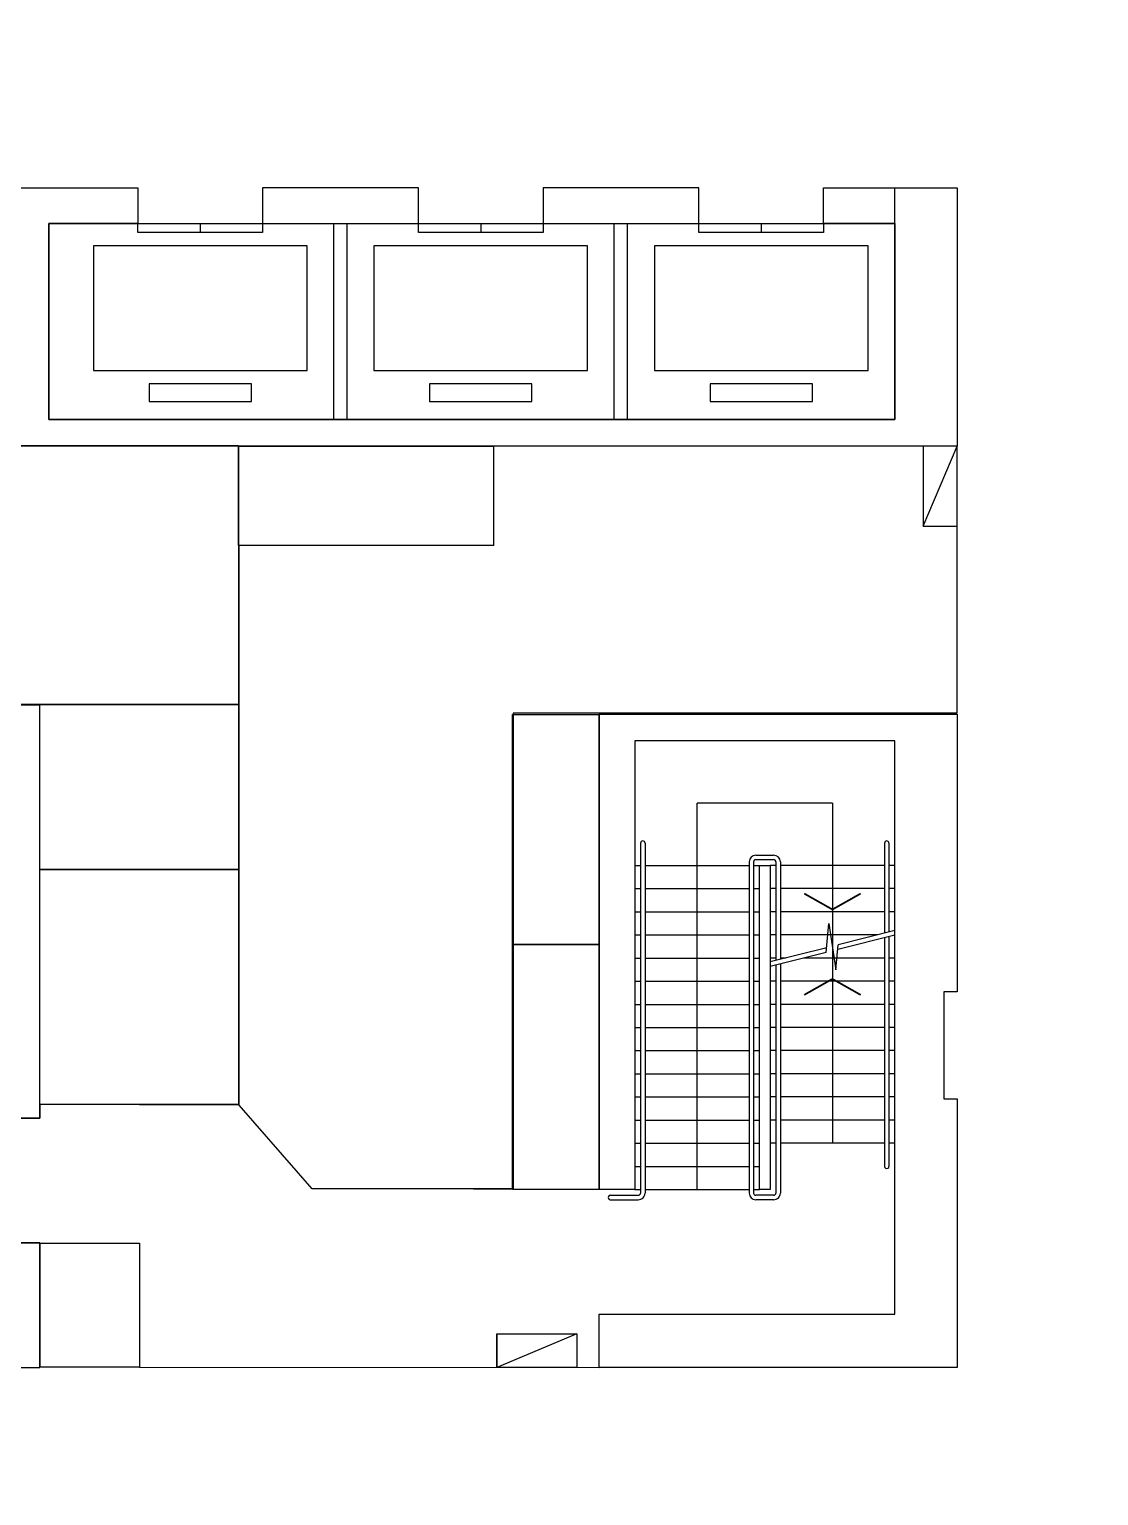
# Model space of a CAD drawing. Header units: millimetres. Extents: x -1174 to 68602, y -1793 to 70539.
# Drawn here: x 37927 to 49937, y 17907 to 34373 of the extents above; entities that cross this region are included whole.
import ezdxf

# ---------------------------------------------------------------- set-up
doc = ezdxf.new("R2010")
doc.units = ezdxf.units.MM
doc.header["$LTSCALE"] = 2000
doc.header["$MEASUREMENT"] = 0
for name, color, linetype in [('Column', 7, 'CONTINUOUS'), ('E&M', 7, 'CONTINUOUS'), ('Wall', 7, 'CONTINUOUS')]:
    doc.layers.add(name, color=color, linetype=linetype)

msp = doc.modelspace()

# ---------------------------------------------------------------- linework, layer by layer
at = {"layer": 'Column', "color": 3, "transparency": 33554687, "extrusion": (0, -0.017452, 0.999848)}
for points in [[(48347, 29697), (37747, 29697), (37747, 32597), (39147, 32597), (39147, 32197), (38147, 32197), (38147, 29997), (47647, 29997), (47647, 32597), (48347, 32597), (48347, 29697)], [(42297, 32197), (42297, 32597), (40547, 32597), (40547, 32197), (42297, 32197)], [(45447, 32197), (45447, 32597), (43697, 32597), (43697, 32197), (45447, 32197)], [(47647, 32197), (46847, 32197), (46847, 32597), (47647, 32597)], [(38047, 26787), (37747, 26787), (37747, 23248), (35247, 23248), (35247, 19349), (38047, 19349), (38047, 20748), (37747, 20748), (37747, 19949), (35547, 19949), (35547, 22948), (37747, 22948), (37747, 22148), (38047, 22148), (38047, 26787)], [(48347, 22368), (48347, 19349), (44327, 19349), (44327, 19949), (47647, 19949), (47647, 26388), (44727, 26388), (44727, 21348), (44327, 21348), (44327, 26687), (48347, 26687), (48347, 23568), (48197, 23568), (48197, 22368), (48347, 22368)], [(43355, 24101), (44326, 24101), (44326, 21350), (43355, 21350), (43355, 24101)], [(38049, 20747), (39164, 20747), (39164, 19352), (38049, 19352), (38049, 20747)]]:
    msp.add_lwpolyline(points, dxfattribs=at)
at = {"layer": 'Column', "color": 3, "transparency": 33554687, "elevation": 562}
msp.add_lwpolyline([(38147, 32192), (47647, 32192), (47647, 29992), (38147, 29992)], close=True, dxfattribs=at)
at = {"layer": 'Column', "color": 3, "transparency": 33554687}
for points in [[(37747, 29701), (40275, 29701), (40275, 26793), (37747, 26793)], [(38044, 26791), (40277, 26791), (40277, 24939), (38044, 24939)], [(38044, 24939), (40277, 24939), (40277, 22299), (38044, 22299)]]:
    msp.add_lwpolyline(points, close=True, dxfattribs=at)
msp.add_lwpolyline([(43145, 29697), (48344, 29697), (48344, 26693), (43361, 26693), (43361, 21351), (41105, 21351), (40285, 22294), (40285, 28579), (43145, 28579), (43145, 29697)], dxfattribs=at)
at = {"layer": 'Column', "color": 3, "transparency": 33554687, "elevation": 387}
msp.add_lwpolyline([(37747, 22145), (37747, 20745), (39164, 20744), (39164, 19349), (44327, 19346), (44327, 19945), (47647, 19945), (47647, 26384), (44727, 26384), (44727, 21345), (41105, 21351), (40285, 22294), (38044, 22299), (38044, 22145), (37747, 22145)], dxfattribs=at)
at = {"layer": 'E&M', "color": 252, "transparency": 33554687}
for p, q in [((39847, 32192, 562), (39847, 32092, 560)), ((41347, 29992, 524), (41347, 32192, 562)), ((41497, 29992, 524), (41497, 32192, 562)), ((42997, 32192, 562), (42997, 32092, 560)), ((44497, 29992, 524), (44497, 32192, 562)), ((44647, 29992, 524), (44647, 32192, 562)), ((46147, 32192, 562), (46147, 32092, 560)), ((47967, 28793, 503), (48347, 29693, 518)), ((46947, 25684, 448), (45427, 25684, 448)), ((45427, 21345, 373), (45427, 25684, 448)), ((46947, 25684, 448), (46947, 21865, 382)), ((44792, 25234, 440), (44792, 21305, 372)), ((44842, 25234, 440), (44842, 21305, 372)), ((47532, 25234, 440), (47532, 24223, 423)), ((47582, 25234, 440), (47582, 24236, 423)), ((46087, 25099, 438), (46287, 25099, 438)), ((46087, 25049, 437), (46287, 25049, 437)), ((44727, 24984, 436), (44792, 24984, 436)), ((44842, 24984, 436), (46012, 24984, 436)), ((46012, 25024, 437), (46012, 21305, 372)), ((46062, 25024, 437), (46062, 21305, 372)), ((46062, 24984, 436), (46127, 24984, 436)), ((46312, 24984, 436), (46247, 24984, 436)), ((46312, 25024, 437), (46312, 23917, 417)), ((46362, 25024, 437), (46362, 23929, 418)), ((47532, 24984, 436), (46362, 24984, 436)), ((47647, 24984, 436), (47582, 24984, 436)), ((44727, 24724, 432), (44792, 24724, 432)), ((44842, 24724, 432), (46012, 24724, 432)), ((46062, 24724, 432), (46127, 24724, 432)), ((46312, 24724, 432), (46247, 24724, 432)), ((47532, 24724, 432), (46362, 24724, 432)), ((47647, 24724, 432), (47582, 24724, 432)), ((44727, 24464, 427), (44792, 24464, 427)), ((44842, 24464, 427), (46012, 24464, 427)), ((46062, 24464, 427), (46127, 24464, 427)), ((46312, 24464, 427), (46247, 24464, 427)), ((47532, 24464, 427), (46362, 24464, 427)), ((47647, 24464, 427), (47582, 24464, 427)), ((44727, 24204, 422), (44792, 24204, 422)), ((44842, 24204, 422), (46012, 24204, 422)), ((46062, 24204, 422), (46127, 24204, 422)), ((46312, 24204, 422), (46247, 24204, 422)), ((47456, 24204, 422), (46362, 24204, 422)), ((47647, 24252, 423), (47011, 24092, 421)), ((46883, 24060, 420), (46247, 23900, 417)), ((47647, 24201, 422), (47007, 24041, 420)), ((47532, 24172, 422), (47532, 21605, 377)), ((47582, 24185, 422), (47582, 21605, 377)), ((44727, 23944, 418), (44792, 23944, 418)), ((44842, 23944, 418), (46012, 23944, 418)), ((46062, 23944, 418), (46127, 23944, 418)), ((46878, 24007, 419), (46247, 23849, 416)), ((46312, 23944, 418), (46247, 23944, 418)), ((46422, 23944, 418), (46362, 23944, 418)), ((46362, 23878, 417), (46362, 21305, 372)), ((47532, 23944, 418), (46627, 23944, 418)), ((47647, 23944, 418), (47582, 23944, 418)), ((46312, 23865, 417), (46312, 21305, 372)), ((44727, 23684, 413), (44792, 23684, 413)), ((44842, 23684, 413), (46012, 23684, 413)), ((46062, 23684, 413), (46127, 23684, 413)), ((46312, 23684, 413), (46247, 23684, 413)), ((47532, 23684, 413), (46362, 23684, 413)), ((47647, 23684, 413), (47582, 23684, 413)), ((44727, 23424, 409), (44792, 23424, 409)), ((44842, 23424, 409), (46012, 23424, 409)), ((46062, 23424, 409), (46127, 23424, 409)), ((46312, 23424, 409), (46247, 23424, 409)), ((47532, 23424, 409), (46362, 23424, 409)), ((47647, 23424, 409), (47582, 23424, 409)), ((44727, 23164, 404), (44792, 23164, 404)), ((44842, 23164, 404), (46012, 23164, 404)), ((46062, 23164, 404), (46127, 23164, 404)), ((46312, 23164, 404), (46247, 23164, 404)), ((47532, 23164, 404), (46362, 23164, 404)), ((47647, 23164, 404), (47582, 23164, 404)), ((44727, 22905, 400), (44792, 22905, 400)), ((44842, 22905, 400), (46012, 22905, 400)), ((46062, 22905, 400), (46127, 22905, 400)), ((46312, 22905, 400), (46247, 22905, 400)), ((47532, 22905, 400), (46362, 22905, 400)), ((47647, 22905, 400), (47582, 22905, 400)), ((44727, 22645, 395), (44792, 22645, 395)), ((44842, 22645, 395), (46012, 22645, 395)), ((46062, 22645, 395), (46127, 22645, 395)), ((46312, 22645, 395), (46247, 22645, 395)), ((47532, 22645, 395), (46362, 22645, 395)), ((47647, 22645, 395), (47582, 22645, 395)), ((44727, 22385, 391), (44792, 22385, 391)), ((44842, 22385, 391), (46012, 22385, 391)), ((46062, 22385, 391), (46127, 22385, 391)), ((46312, 22385, 391), (46247, 22385, 391)), ((47532, 22385, 391), (46362, 22385, 391)), ((47647, 22385, 391), (47582, 22385, 391)), ((44727, 22125, 386), (44792, 22125, 386)), ((44842, 22125, 386), (46012, 22125, 386)), ((46062, 22125, 386), (46127, 22125, 386)), ((46312, 22125, 386), (46247, 22125, 386)), ((47532, 22125, 386), (46362, 22125, 386)), ((47647, 22125, 386), (47582, 22125, 386)), ((44727, 21865, 382), (44792, 21865, 382)), ((44842, 21865, 382), (46012, 21865, 382)), ((46062, 21865, 382), (46127, 21865, 382)), ((46312, 21865, 382), (46247, 21865, 382)), ((47532, 21865, 382), (46362, 21865, 382)), ((47647, 21865, 382), (47582, 21865, 382)), ((44727, 21605, 377), (44792, 21605, 377)), ((44842, 21605, 377), (46012, 21605, 377)), ((46062, 21605, 377), (46127, 21605, 377)), ((44452, 21280, 371), (44767, 21280, 371)), ((44727, 21345, 373), (44792, 21345, 373)), ((44842, 21345, 373), (46012, 21345, 373)), ((46062, 21345, 373), (46127, 21345, 373)), ((46287, 21280, 371), (46087, 21280, 371)), ((46247, 21345, 373), (46127, 21345, 373)), ((44452, 21230, 371), (44767, 21230, 371)), ((46287, 21230, 371), (46087, 21230, 371)), ((44077, 19726, 344), (43177, 19346, 338)), ((43177, 19726, 344), (43177, 19346, 338)), ((43177, 19726, 344), (44077, 19726, 344))]:
    msp.add_line(p, q, dxfattribs=at)
at = {"layer": 'E&M', "color": 252, "transparency": 33554687, "extrusion": (0, -0.017452, 0.999848)}
for points in [[(39147, 32197), (40547, 32197), (40547, 32097), (39147, 32097), (39147, 32197)], [(42297, 32197), (43697, 32197), (43697, 32097), (42297, 32097), (42297, 32197)], [(45447, 32197), (46847, 32197), (46847, 32097), (45447, 32097), (45447, 32197)], [(38647, 30547), (41047, 30547), (41047, 31947), (38647, 31947), (38647, 30547)], [(41797, 30547), (44197, 30547), (44197, 31947), (41797, 31947), (41797, 30547)], [(44947, 30547), (47347, 30547), (47347, 31947), (44947, 31947), (44947, 30547)], [(40422, 30397), (39272, 30397), (39272, 30197), (40422, 30197), (40422, 30397)], [(43572, 30397), (42422, 30397), (42422, 30197), (43572, 30197), (43572, 30397)], [(46722, 30397), (45572, 30397), (45572, 30197), (46722, 30197), (46722, 30397)], [(47967, 29697), (47967, 28797), (48347, 28797), (48347, 29697), (47967, 29697)], [(46127, 21348), (46127, 24988), (46247, 24988), (46247, 21348)], [(46878, 24011), (46908, 24334), (46986, 23816), (47011, 24096)], [(43177, 19729), (44077, 19729), (44077, 19349), (43177, 19349), (43177, 19729)]]:
    msp.add_lwpolyline(points, dxfattribs=at)
at = {"layer": 'E&M', "color": 252, "transparency": 33554687, "extrusion": (0, -0.017452, 0.999848), "const_width": 20}
for points in [[(47264, 24672), (46947, 24493), (46630, 24672)], [(47264, 23534), (46947, 23713), (46630, 23534)]]:
    msp.add_lwpolyline(points, dxfattribs=at)
at = {"layer": 'E&M', "color": 252, "transparency": 33554687, "extrusion": (0, -0.017452, 0.999848)}
for centre, major_axis, start_param, end_param in [((44817, 25234, 440), (-25, 0), 3.141593, 6.283185), ((47557, 25234, 440), (-25, 0), 3.141593, 6.283185), ((46087, 25024, 437), (-75, 0), 4.712389, 6.283185), ((46087, 25024, 437), (-25, 0), 4.712389, 6.283185), ((46287, 25024, 437), (-75, 0), 3.141593, 4.712389), ((46287, 25024, 437), (-25, 0), 3.141593, 4.712389), ((47557, 21605, 377), (-25, 0), 0, 3.141593), ((44452, 21255, 371), (-25, 0), 4.712389, 7.853982), ((44767, 21305, 372), (-25, 0), 1.570796, 3.141593), ((44767, 21305, 372), (-75, 0), 1.570796, 3.141593), ((46087, 21305, 372), (-75, 0), 0, 1.570796), ((46087, 21305, 372), (-25, 0), 0, 1.570796), ((46287, 21305, 372), (-25, 0), 1.570796, 3.141593), ((46287, 21305, 372), (-75, 0), 1.570796, 3.141593)]:
    msp.add_ellipse(centre, major_axis=major_axis, ratio=0.999848, start_param=start_param, end_param=end_param, dxfattribs=at)
at = {"layer": 'Wall', "color": 1, "transparency": 33554687, "extrusion": (0, -0.017452, 0.999848), "elevation": 29}
msp.add_lwpolyline([(-1174, 70550), (10194, 67927), (41775, 67927), (68602, 70523), (66390, 60349), (66390, 21333), (68572, -1793), (57178, 836), (25597, 836), (-1174, -1754), (-1174, 70550)], dxfattribs=at)
at = {"layer": 'Wall', "color": 3, "transparency": 33554687, "extrusion": (0, -0.017452, 0.999848), "elevation": 0}
msp.add_lwpolyline([(40276, 29697), (43141, 29697), (43141, 28582), (40276, 28582), (40276, 29697)], dxfattribs=at)
at = {"layer": 'Wall', "color": 3, "transparency": 33554687, "extrusion": (0, -0.017452, 0.999848)}
msp.add_lwpolyline([(43355, 26683), (44326, 26683), (44326, 24101), (43355, 24101), (43355, 26683)], dxfattribs=at)

doc.saveas('drawing.dxf')
